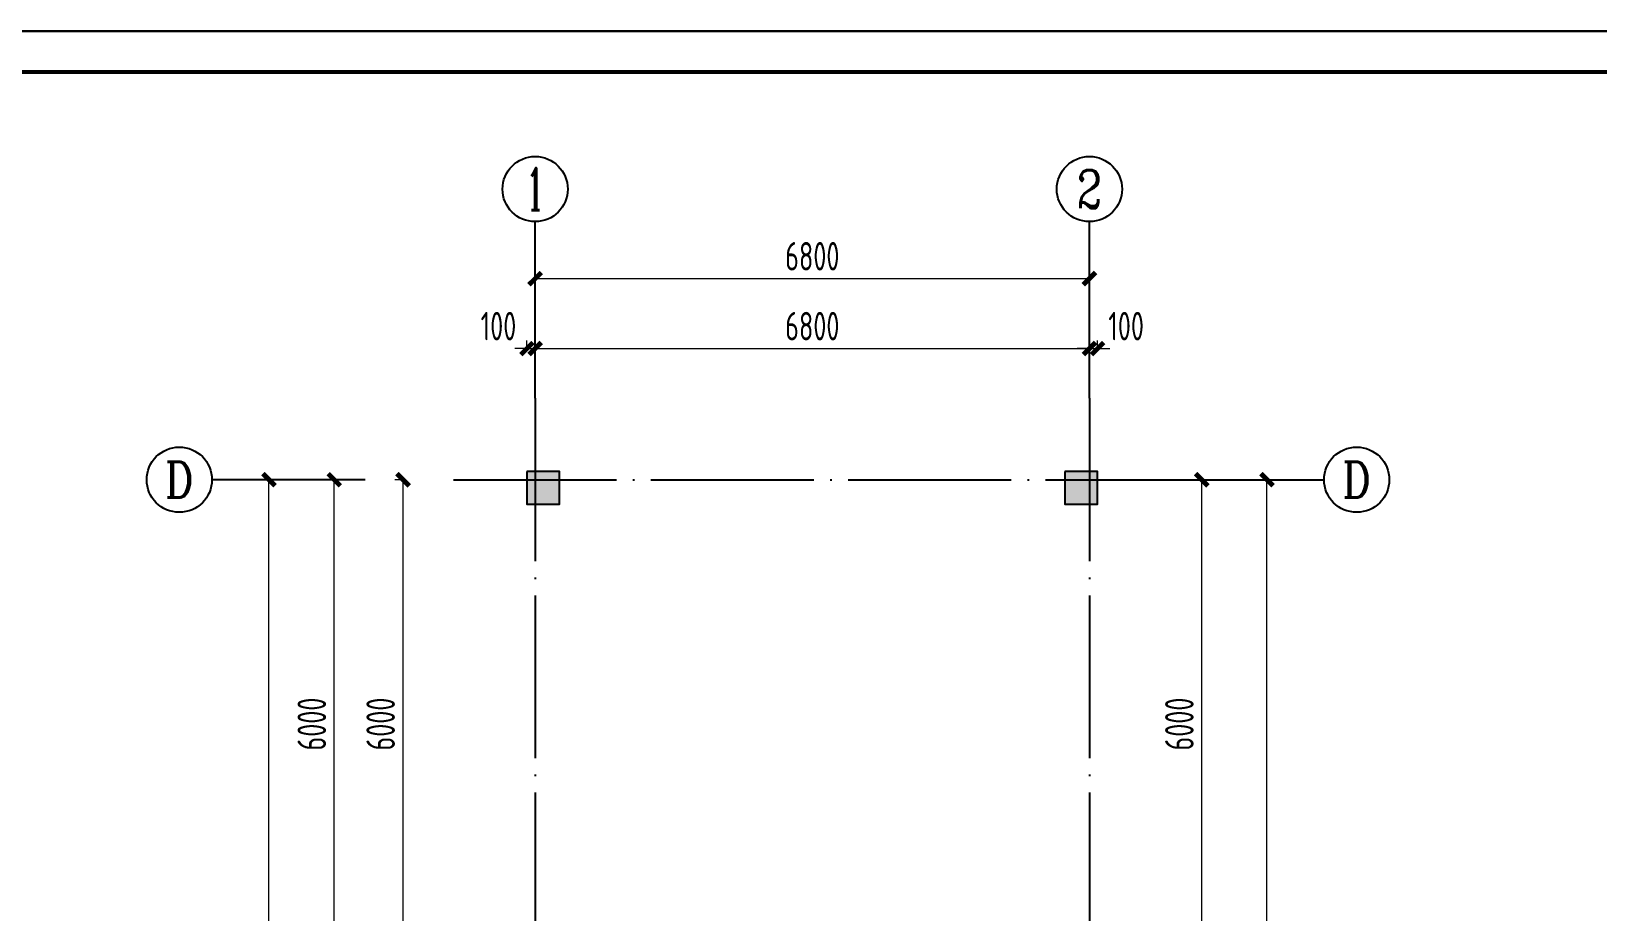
# Model space of a CAD drawing. Header units: millimetres. Extents: x 1742399 to 4898386, y 2481636 to 5226310.
# Drawn here: x 2045902 to 2065118, y 2605407 to 2616214 of the extents above; entities that cross this region are included whole.
import ezdxf
from ezdxf.enums import TextEntityAlignment as Align

# ---------------------------------------------------------------- set-up
doc = ezdxf.new("R2010")
doc.units = ezdxf.units.MM
doc.header["$LTSCALE"] = 1000
doc.linetypes.add('DOTE', pattern=[2.42, 2, -0.2, 0.02, -0.2])
for name, color, linetype in [('AXIS', 3, 'Continuous'), ('AXIS_TEXT', 7, 'Continuous'), ('COLUMN', 4, 'Continuous'), ('DOTE', 1, 'DOTE'), ('PUB_DIM', 3, 'Continuous'), ('PUB_HATCH', 8, 'Continuous'), ('PUB_TITLE', 4, 'Continuous')]:
    doc.layers.add(name, color=color, linetype=linetype)
doc.styles.add('_TCH_AXIS', font='COMPLEX', dxfattribs={"bigfont": 'GBCBIG'})
doc.styles.add('COMPLEX', font='COMPLEX')
doc.styles.add('TSSD_REIN_T3', font='tssdeng.shx', dxfattribs={"width": 0.7, "bigfont": 'hztxt.shx'})
doc.dimstyles.new('_TCH_ARCH&&100', dxfattribs={"dimtxt": 350, "dimasz": 150, "dimexe": 100, "dimexo": 200, "dimgap": 100, "dimtad": 1, "dimdec": 0, "dimzin": 0, "dimdsep": 46, "dimtxsty": 'TSSD_REIN_T3', "dimblk": 'ARCHTICK', "dimcen": 0.09, "dimclrt": 7, "dimazin": 2, "dimtfac": 1, "dimtdec": 0, "dimtix": 1, "dimtmove": 2, "dimatfit": 3, "dimfxl": 1, "dimfxlon": 1, "dimtolj": 1, "dimtzin": 0, "dimlwd": 18, "dimlwe": 18, "dimarcsym": 0})

# ---------------------------------------------------------------- blocks, each defined once
blk = doc.blocks.new('HAYJZ A3')
blk.add_lwpolyline([(4975, -403417), (46975, -403417), (46975, -433117), (4975, -433117), (4975, -403417)])
at = {"const_width": 50}
blk.add_lwpolyline([(7475, -403917), (46475, -403917), (46475, -432617), (7475, -432617), (7475, -403917)], dxfattribs=at)
at = {"layer": 'PUB_TITLE'}
blk.add_lwpolyline([(4975, -433117), (46975, -433117), (46975, -403417), (4975, -403417)], close=True, dxfattribs=at)
blk = doc.blocks.new('_AXISO')
blk.add_circle((0, 0), 0.5)
at = {"layer": 'AXIS_TEXT', "style": 'COMPLEX', "width": 1.041667}
blk.add_attdef('A', text='', height=0.56, dxfattribs=at).set_placement((-0.25, -0.28), (0.25, -0.28), align=Align.FIT)
blk = doc.blocks.new('_ArchTick')
at = {"color": 0, "linetype": 'ByBlock', "const_width": 0.4}
blk.add_lwpolyline([(-0.5, -0.5), (0.5, 0.5)], dxfattribs=at)
blk = doc.blocks.new('*D298')
at = {"layer": 'AXIS', "color": 0, "lineweight": 18, "transparency": 16777216}
for p, q in [((2061060, 2610710), (2061161, 2610710)), ((2061061, 2595310), (2061061, 2610710)), ((2061060, 2595310), (2061161, 2595310))]:
    blk.add_line(p, q, dxfattribs=at)
at = {"layer": 'Defpoints', "color": 0, "transparency": 16777216}
for p in [(2059883, 2610710), (2061061, 2610710), (2059883, 2595310)]:
    blk.add_point(p, dxfattribs=at)
at = {"layer": 'AXIS', "color": 0, "lineweight": 18, "transparency": 16777216, "xscale": 150, "yscale": 150, "zscale": 150}
for p, rotation in [((2061061, 2610710), 90), ((2061061, 2595310), 270)]:
    blk.add_blockref('_ArchTick', p, dxfattribs=dict(at, rotation=rotation))
at = {"layer": 'AXIS', "color": 7, "transparency": 16777216, "insert": (2060786, 2603010), "char_height": 350, "attachment_point": 5, "rotation": 90, "style": 'TSSD_REIN_T3'}
blk.add_mtext('\\A1;15400', dxfattribs=at)
blk = doc.blocks.new('*D299')
at = {"layer": 'AXIS', "color": 0, "lineweight": 18, "transparency": 16777216}
for p, q in [((2060260, 2610710), (2060361, 2610710)), ((2060261, 2604710), (2060261, 2610710)), ((2060260, 2604710), (2060361, 2604710))]:
    blk.add_line(p, q, dxfattribs=at)
at = {"layer": 'Defpoints', "color": 0, "transparency": 16777216}
for p in [(2059883, 2610710), (2060261, 2610710), (2059883, 2604710)]:
    blk.add_point(p, dxfattribs=at)
at = {"layer": 'AXIS', "color": 0, "lineweight": 18, "transparency": 16777216, "xscale": 150, "yscale": 150, "zscale": 150}
for p, rotation in [((2060261, 2610710), 90), ((2060261, 2604710), 270)]:
    blk.add_blockref('_ArchTick', p, dxfattribs=dict(at, rotation=rotation))
at = {"layer": 'AXIS', "color": 7, "transparency": 16777216, "insert": (2059986, 2607710), "char_height": 350, "attachment_point": 5, "rotation": 90, "style": 'TSSD_REIN_T3'}
blk.add_mtext('\\A1;6000', dxfattribs=at)
blk = doc.blocks.new('*D302')
at = {"layer": 'AXIS', "color": 0, "lineweight": 18, "transparency": 16777216}
for p, q in [((2052083, 2613177), (2052083, 2613278)), ((2058883, 2613177), (2058883, 2613278)), ((2052083, 2613178), (2058883, 2613178))]:
    blk.add_line(p, q, dxfattribs=at)
at = {"layer": 'Defpoints', "color": 0, "transparency": 16777216}
for p in [(2058883, 2613178), (2052083, 2611710), (2058883, 2611710)]:
    blk.add_point(p, dxfattribs=at)
at = {"layer": 'AXIS', "color": 0, "lineweight": 18, "transparency": 16777216, "xscale": 150, "yscale": 150, "zscale": 150, "rotation": 180}
blk.add_blockref('_ArchTick', (2052083, 2613178), dxfattribs=at)
at = {"layer": 'AXIS', "color": 0, "lineweight": 18, "transparency": 16777216, "xscale": 150, "yscale": 150, "zscale": 150}
blk.add_blockref('_ArchTick', (2058883, 2613178), dxfattribs=at)
at = {"layer": 'AXIS', "color": 7, "transparency": 16777216, "insert": (2055483, 2613453), "char_height": 350, "attachment_point": 5, "style": 'TSSD_REIN_T3'}
blk.add_mtext('\\A1;6800', dxfattribs=at)
blk = doc.blocks.new('_FZH')
blk.add_lwpolyline([(-0.5, -0.5), (0.5, -0.5), (0.5, 0.5), (-0.5, 0.5)], close=True)
at = {"layer": 'PUB_HATCH'}
blk.add_solid([(-0.5, -0.5), (0.5, -0.5), (-0.5, 0.5), (0.5, 0.5)], dxfattribs=at)
blk = doc.blocks.new('*D414')
at = {"layer": 'AXIS', "color": 0, "lineweight": 18, "transparency": 16777216}
for p, q in [((2051983, 2612320), (2051833, 2612320)), ((2051983, 2612319), (2051983, 2612420)), ((2051983, 2612320), (2052083, 2612320)), ((2052083, 2612319), (2052083, 2612420)), ((2052083, 2612320), (2052233, 2612320))]:
    blk.add_line(p, q, dxfattribs=at)
at = {"layer": 'Defpoints', "color": 0, "transparency": 16777216}
for p in [(2052083, 2612320), (2051983, 2611710), (2052083, 2611710)]:
    blk.add_point(p, dxfattribs=at)
at = {"layer": 'AXIS', "color": 0, "lineweight": 18, "transparency": 16777216, "xscale": 150, "yscale": 150, "zscale": 150}
blk.add_blockref('_ArchTick', (2051983, 2612320), dxfattribs=at)
at = {"layer": 'AXIS', "color": 0, "lineweight": 18, "transparency": 16777216, "xscale": 150, "yscale": 150, "zscale": 150, "rotation": 180}
blk.add_blockref('_ArchTick', (2052083, 2612320), dxfattribs=at)
at = {"layer": 'AXIS', "color": 7, "transparency": 16777216, "insert": (2051633, 2612595), "char_height": 350, "attachment_point": 5, "style": 'TSSD_REIN_T3'}
blk.add_mtext('\\A1;100', dxfattribs=at)
blk = doc.blocks.new('*D415')
at = {"layer": 'AXIS', "color": 0, "lineweight": 18, "transparency": 16777216}
for p, q in [((2052083, 2612319), (2052083, 2612420)), ((2052083, 2612320), (2058883, 2612320)), ((2058883, 2612319), (2058883, 2612420))]:
    blk.add_line(p, q, dxfattribs=at)
at = {"layer": 'Defpoints', "color": 0, "transparency": 16777216}
for p in [(2058883, 2612320), (2052083, 2611710), (2058883, 2611710)]:
    blk.add_point(p, dxfattribs=at)
at = {"layer": 'AXIS', "color": 0, "lineweight": 18, "transparency": 16777216, "xscale": 150, "yscale": 150, "zscale": 150, "rotation": 180}
blk.add_blockref('_ArchTick', (2052083, 2612320), dxfattribs=at)
at = {"layer": 'AXIS', "color": 0, "lineweight": 18, "transparency": 16777216, "xscale": 150, "yscale": 150, "zscale": 150}
blk.add_blockref('_ArchTick', (2058883, 2612320), dxfattribs=at)
at = {"layer": 'AXIS', "color": 7, "transparency": 16777216, "insert": (2055483, 2612595), "char_height": 350, "attachment_point": 5, "style": 'TSSD_REIN_T3'}
blk.add_mtext('\\A1;6800', dxfattribs=at)
blk = doc.blocks.new('*D416')
at = {"layer": 'AXIS', "color": 0, "lineweight": 18, "transparency": 16777216}
for p, q in [((2058883, 2612320), (2058733, 2612320)), ((2058883, 2612319), (2058883, 2612420)), ((2058883, 2612320), (2058983, 2612320)), ((2058983, 2612319), (2058983, 2612420)), ((2058983, 2612320), (2059133, 2612320))]:
    blk.add_line(p, q, dxfattribs=at)
at = {"layer": 'Defpoints', "color": 0, "transparency": 16777216}
for p in [(2058983, 2612320), (2058883, 2611710), (2058983, 2611710)]:
    blk.add_point(p, dxfattribs=at)
at = {"layer": 'AXIS', "color": 0, "lineweight": 18, "transparency": 16777216, "xscale": 150, "yscale": 150, "zscale": 150}
blk.add_blockref('_ArchTick', (2058883, 2612320), dxfattribs=at)
at = {"layer": 'AXIS', "color": 0, "lineweight": 18, "transparency": 16777216, "xscale": 150, "yscale": 150, "zscale": 150, "rotation": 180}
blk.add_blockref('_ArchTick', (2058983, 2612320), dxfattribs=at)
at = {"layer": 'AXIS', "color": 7, "transparency": 16777216, "insert": (2059333, 2612595), "char_height": 350, "attachment_point": 5, "style": 'TSSD_REIN_T3'}
blk.add_mtext('\\A1;100', dxfattribs=at)
blk = doc.blocks.new('*D417')
at = {"layer": 'Defpoints', "color": 0, "transparency": 16777216}
for p in [(2050463, 2610710), (2051083, 2610710), (2051083, 2604710)]:
    blk.add_point(p, dxfattribs=at)
at = {"layer": 'PUB_DIM', "color": 0, "lineweight": 18, "transparency": 16777216}
for p, q in [((2050464, 2610710), (2050363, 2610710)), ((2050463, 2604710), (2050463, 2610710)), ((2050464, 2604710), (2050363, 2604710))]:
    blk.add_line(p, q, dxfattribs=at)
at = {"layer": 'PUB_DIM', "color": 0, "lineweight": 18, "transparency": 16777216, "xscale": 150, "yscale": 150, "zscale": 150}
for p, rotation in [((2050463, 2610710), 90), ((2050463, 2604710), 270)]:
    blk.add_blockref('_ArchTick', p, dxfattribs=dict(at, rotation=rotation))
at = {"layer": 'PUB_DIM', "color": 7, "transparency": 16777216, "insert": (2050188, 2607710), "char_height": 350, "attachment_point": 5, "rotation": 90, "style": 'TSSD_REIN_T3'}
blk.add_mtext('\\A1;6000', dxfattribs=at)
blk = doc.blocks.new('*D466')
at = {"layer": 'AXIS', "color": 0, "lineweight": 18, "transparency": 16777216}
for p, q in [((2048819, 2610710), (2048718, 2610710)), ((2048818, 2595310), (2048818, 2610710)), ((2048819, 2595310), (2048718, 2595310))]:
    blk.add_line(p, q, dxfattribs=at)
at = {"layer": 'Defpoints', "color": 0, "transparency": 16777216}
for p in [(2048818, 2610710), (2049996, 2610710), (2049996, 2595310)]:
    blk.add_point(p, dxfattribs=at)
at = {"layer": 'AXIS', "color": 0, "lineweight": 18, "transparency": 16777216, "xscale": 150, "yscale": 150, "zscale": 150}
for p, rotation in [((2048818, 2610710), 90), ((2048818, 2595310), 270)]:
    blk.add_blockref('_ArchTick', p, dxfattribs=dict(at, rotation=rotation))
at = {"layer": 'AXIS', "color": 7, "transparency": 16777216, "insert": (2048543, 2603010), "char_height": 350, "attachment_point": 5, "rotation": 90, "style": 'TSSD_REIN_T3'}
blk.add_mtext('\\A1;15400', dxfattribs=at)
blk = doc.blocks.new('*D467')
at = {"layer": 'AXIS', "color": 0, "lineweight": 18, "transparency": 16777216}
for p, q in [((2049619, 2610710), (2049518, 2610710)), ((2049618, 2604710), (2049618, 2610710)), ((2049619, 2604710), (2049518, 2604710))]:
    blk.add_line(p, q, dxfattribs=at)
at = {"layer": 'Defpoints', "color": 0, "transparency": 16777216}
for p in [(2049618, 2610710), (2049996, 2610710), (2049996, 2604710)]:
    blk.add_point(p, dxfattribs=at)
at = {"layer": 'AXIS', "color": 0, "lineweight": 18, "transparency": 16777216, "xscale": 150, "yscale": 150, "zscale": 150}
for p, rotation in [((2049618, 2610710), 90), ((2049618, 2604710), 270)]:
    blk.add_blockref('_ArchTick', p, dxfattribs=dict(at, rotation=rotation))
at = {"layer": 'AXIS', "color": 7, "transparency": 16777216, "insert": (2049343, 2607710), "char_height": 350, "attachment_point": 5, "rotation": 90, "style": 'TSSD_REIN_T3'}
blk.add_mtext('\\A1;6000', dxfattribs=at)

msp = doc.modelspace()

# ---------------------------------------------------------------- linework, layer by layer
at = {"layer": 'AXIS'}
for p, q in [((2052082.9, 2611710), (2052082.9, 2613877.7)), ((2058882.9, 2611710), (2058882.9, 2613877.7)), ((2049996.3, 2610710), (2048117.9, 2610710)), ((2059882.9, 2610710), (2061761.4, 2610710))]:
    msp.add_line(p, q, dxfattribs=at)
at = {"layer": 'DOTE'}
for p, q in [((2052082.9, 2611710), (2052082.9, 2594310)), ((2058882.9, 2611710), (2058882.9, 2594310)), ((2051082.9, 2610710), (2059882.9, 2610710))]:
    msp.add_line(p, q, dxfattribs=at)

# ---------------------------------------------------------------- block references
msp.add_blockref('HAYJZ A3', (2028308.5, 3019631.2))
at = {"layer": 'AXIS'}
ref = msp.add_blockref('_AXISO', (2052082.9, 2614277.7), dxfattribs=dict(at, xscale=800, yscale=800, zscale=800))
ref.add_attrib('A', '1', dxfattribs={"layer": 'AXIS_TEXT', "height": 514.7, "style": '_TCH_AXIS'}).set_placement((2051972.6, 2614020.3), (2052193.2, 2614020.3), align=Align.FIT)
ref = msp.add_blockref('_AXISO', (2058882.9, 2614277.7), dxfattribs=dict(at, xscale=800, yscale=800, zscale=800))
ref.add_attrib('A', '2', dxfattribs={"layer": 'AXIS_TEXT', "height": 465.9, "style": '_TCH_AXIS'}).set_placement((2058727.6, 2614044.7), (2059038.3, 2614044.7), align=Align.FIT)
ref = msp.add_blockref('_AXISO', (2047717.9, 2610710), dxfattribs=dict(at, xscale=800, yscale=800, zscale=800))
ref.add_attrib('A', 'D', dxfattribs={"layer": 'AXIS_TEXT', "height": 435.3, "style": '_TCH_AXIS'}).set_placement((2047541.7, 2610492.4), (2047894, 2610492.4), align=Align.FIT)
ref = msp.add_blockref('_AXISO', (2062161.4, 2610710), dxfattribs=dict(at, xscale=800, yscale=800, zscale=800))
ref.add_attrib('A', 'D', dxfattribs={"layer": 'AXIS_TEXT', "height": 435.3, "style": '_TCH_AXIS'}).set_placement((2061985.2, 2610492.4), (2062337.5, 2610492.4), align=Align.FIT)
at = {"layer": 'COLUMN', "xscale": 400, "yscale": 400, "zscale": 400, "rotation": 270}
for p in [(2052182.9, 2610610), (2058782.9, 2610610)]:
    msp.add_blockref('_FZH', p, dxfattribs=at)

# ---------------------------------------------------------------- dimensions: what is measured, and where the dimension line sits
at = {"layer": 'AXIS'}
for p1, p2, distance, picture, middle in [((2052082.9, 2611710), (2058882.9, 2611710), 1467.7, '*D302', (2055482.9, 2613452.7)), ((2052082.9, 2611710), (2058882.9, 2611710), 609.8, '*D415', (2055482.9, 2612594.8)), ((2049996.3, 2595310), (2049996.3, 2610710), 1178.4, '*D466', (2048542.9, 2603010)), ((2049996.3, 2604710), (2049996.3, 2610710), 378.4, '*D467', (2049342.9, 2607710)), ((2059882.9, 2604710), (2059882.9, 2610710), -378.4, '*D299', (2059986.4, 2607710)), ((2059882.9, 2595310), (2059882.9, 2610710), -1178.4, '*D298', (2060786.4, 2603010))]:
    dim = msp.add_aligned_dim(p1=p1, p2=p2, distance=distance, dimstyle='_TCH_ARCH&&100', dxfattribs=at)
    dim.commit()
    dim.dimension.update_dxf_attribs({"geometry": picture, "text_midpoint": middle})
for base, p1, p2, picture, middle in [((2052082.9, 2612319.8), (2051982.9, 2611710), (2052082.9, 2611710), '*D414', (2051632.9, 2612594.8)), ((2058982.9, 2612319.8), (2058882.9, 2611710), (2058982.9, 2611710), '*D416', (2059332.9, 2612594.8))]:
    dim = msp.add_linear_dim(base=base, p1=p1, p2=p2, angle=0, dimstyle='_TCH_ARCH&&100', dxfattribs=at)
    dim.commit()
    dim.dimension.update_dxf_attribs({"geometry": picture, "text_midpoint": middle, "dimtype": 161})
at = {"layer": 'PUB_DIM'}
dim = msp.add_aligned_dim(p1=(2051082.9, 2604710), p2=(2051082.9, 2610710), distance=619.8, dimstyle='_TCH_ARCH&&100', dxfattribs=at)
dim.commit()
dim.dimension.update_dxf_attribs({"geometry": '*D417', "text_midpoint": (2050188.2, 2607710)})

doc.saveas('drawing.dxf')
